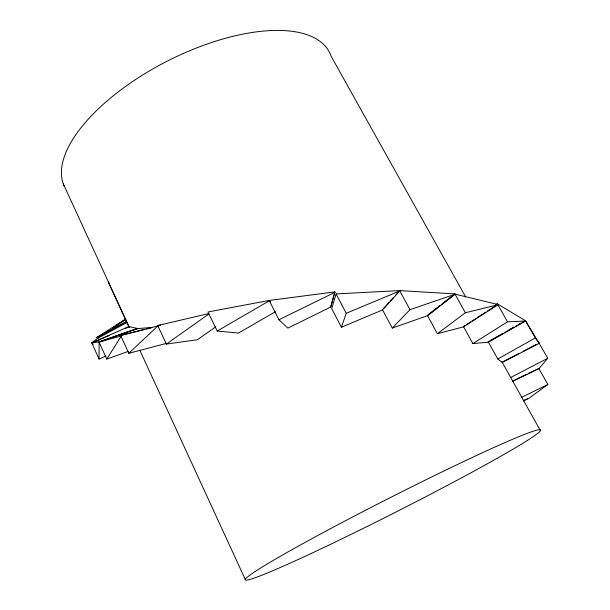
<?xml version="1.0" encoding="UTF-8"?>
<svg xmlns="http://www.w3.org/2000/svg" width="610" height="610" viewBox="0 0 610 610"><rect width="100%" height="100%" fill="white"/><g stroke="black" fill="none" stroke-linecap="round" stroke-linejoin="round"><path stroke-width="0.91" d="M99.049 359.061L99.133 342.134L137.494 328.432L128.786 326.594L91.79 342.85L99.049 359.061L105.949 356.004M269.201 300.44L334.898 291.9L330.719 307.043L287.813 328.127L278.923 319.777L269.201 300.44L207.964 311.985L217.198 331.055L238.548 333.014L275.339 311.779M330.719 307.043L334.898 291.9M437.042 307.837L427.366 315.378L437.37 333.716L463.592 326.838L497.867 304.764L465.369 312.739L454.892 293.921L399.649 290.596L336.118 293.913L331.726 308.66L341.387 327.265L382.592 309.926L399.825 290.924L346.236 313.265L341.387 327.265M126.979 322.507L97.234 338.504L91.79 342.85L99.003 341.844L106.758 359.092L121.062 336.4M538.203 341.615L547.75 358.291L538.897 368.684L512.606 381.395M383.698 308.202L388.799 302.568M390.08 301.157L393.267 297.642M395.821 294.821L399.649 290.596L409.981 309.689L392.268 328.066L382.424 309.613M160.575 325.282L120.627 335.447L128.794 353.312L157.899 325.931M438.529 306.677L440.016 305.518M442.25 303.78L451.171 296.818M452.658 295.659L454.892 293.921M427.473 315.568L454.999 294.119L497.691 304.459L487.337 311.13M437.37 333.716L465.369 312.739M523.296 400.961L528.443 398.612L547.879 384.491L538.737 368.409M208.75 313.609L157.693 325.496L166.393 344.063L208.91 313.937M215.826 326.808L197.289 339.747L166.393 344.063M125.767 318.969L96.876 337.383L98.835 338.039M125.103 319.739L112.553 328.043L124.349 320.242M495.732 304.832L497.325 303.803L525.469 320.715L522.983 322.126M465.018 325.504L463.425 326.533L472.872 343.598L488.389 342.172L525.637 321.012L507.535 321.821L472.872 343.598M466.612 324.482L470.6 321.912M472.193 320.883L475.381 318.832M476.974 317.802L485.735 312.16M217.198 331.055L269.368 300.768L270.688 302.072M490.646 340.357L493.132 338.946M494.786 338.009L499.75 335.187M501.405 334.242L503.059 333.304M508.854 330.01L513.818 327.189M519.613 323.895L521.268 322.957M522.922 322.011L525.401 320.601L539.019 343.041M488.229 341.882L503.12 333.411M504.775 332.473L513.879 327.296M515.534 326.358L521.329 323.064M497.783 358.993L535.328 337.948L539.179 343.323L502.289 362.454L497.783 358.993L488.168 341.768M96.876 337.383L126.605 321.394M96.998 337.643L126.72 321.653M502.968 361.738L518.896 353.472M523.09 351.299L536.503 344.345M510.684 377.46L547.75 358.291M278.923 319.777L335.073 292.236M521.512 397.339L547.879 384.491M513.3 380.709L526.865 374.151M528.565 373.328L537.89 368.821M524.005 400.305L527.437 398.734M103.959 337.833L91.912 343.125L93.277 344.322M105.682 337.078L109.121 335.561M125.469 328.378L128.916 326.868L108.267 281.995L109.48 283.429M106.758 359.092L128.268 351.406M392.268 328.066L427.541 315.69L455.068 294.233L409.981 309.689M99.003 341.844L137.494 328.432M120.925 336.095L99.079 342.027L137.578 328.615L151.242 327.456M128.794 353.312L165.447 343.643M120.627 335.447L144.478 329.491M146.316 329.034L151.821 327.654M157.693 325.496L160.514 325.16M525.401 320.601L535.328 337.948M497.325 303.803L507.535 321.821M465.712 297.024L331.1 56.219A148.558 65.788 -27 0 0 172.294 58.621A148.558 65.788 -27 0 0 64.408 186.546M501.778 361.539L540.445 430.706A165.584 7.709 -26.9 0 1 312.076 553.049A165.584 7.709 -26.9 0 1 326.419 530.845A165.584 7.709 -26.9 0 1 540.445 430.706M336.118 293.913L346.236 313.265M63.341 184.014L129.434 327.669M139.789 350.171L245.296 579.5"/></g></svg>
